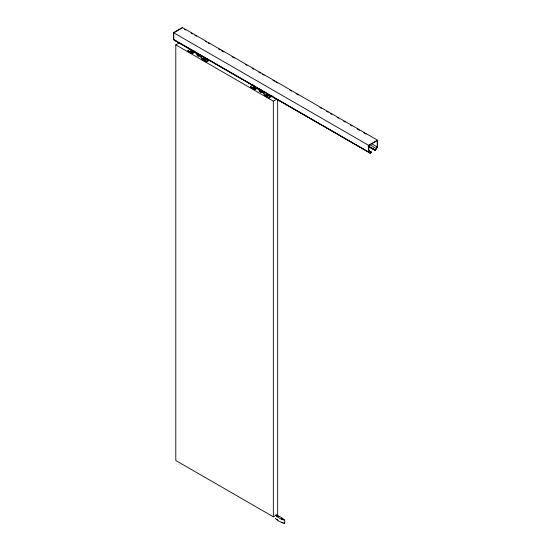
<?xml version="1.0" encoding="UTF-8"?>
<svg xmlns="http://www.w3.org/2000/svg" width="551" height="551" viewBox="0 0 551 551"><rect width="100%" height="100%" fill="white"/><g stroke="black" fill="none" stroke-linecap="round" stroke-linejoin="round"><path stroke-width="0.83" d="M197.506 55.004L197.458 55.231A1.508 0.875 0 0 0 198.98 56.092L199.372 56.064A1.508 0.875 0 0 0 200.282 55.651M259.941 91.301L259.955 91.239A1.508 0.875 0 0 0 261.463 92.169L261.849 92.134A1.508 0.875 0 0 0 262.765 91.721M368.24 150.251L371.216 151.966L370.623 153.316L174.309 40.306L173.517 39.424L173.517 32.681L182.402 27.55L377.483 140.181L377.483 146.924L375.376 150.568L374.894 149.844L368.192 145.981M281.582 522.038L282.401 522.382M284.488 520.02L282.987 519.827A25.174 14.533 0 0 1 275.424 515.247L275.886 514.978A25.174 14.533 0 0 1 283.834 519.345C285.315 520.13 285.335 524.862 282.987 523.071A25.174 14.533 0 0 1 275.424 518.484L275.796 518.202M284.474 523.305L283.827 522.582M368.681 146.311L375.383 150.175L377.249 146.952L377.249 140.581L368.833 145.443L368.833 151.807L370.63 152.93L371.216 151.966M277.346 519.324L277.194 519.745L277.835 519.875M182.167 27.956L173.751 32.812L173.751 39.183M277.663 99.538L277.663 514.31L273.337 516.81L175.797 460.498L175.797 44.858L179.399 42.778M195.874 52.421L195.874 53.233L194.42 52.393L191.893 53.633L187.932 51.346L187.932 50.534L190.109 49.28M187.932 50.534L191.617 52.662L194.517 50.988M191.893 53.633L194.792 51.959M200.192 54.921L202.72 59.074L204.896 57.821M202.72 59.074L206.405 61.202L208.581 59.949M198.463 53.922L198.463 54.728L199.917 55.568L202.444 59.728L206.405 62.015L209.304 60.334M258.35 88.497L258.35 89.303L256.897 88.463L254.369 89.703L250.409 87.416L250.409 86.61L253.308 84.937M250.409 86.61L254.094 88.739L256.27 87.478M254.369 89.703L256.546 88.449M262.675 90.991L265.203 95.151L267.373 93.89M265.203 95.151L268.888 97.272L271.064 96.019M260.947 89.992L260.947 90.805L262.4 91.638L264.928 95.798L268.888 98.085L272.511 95.991M175.797 44.858L273.337 101.17L276.939 99.09M173.517 32.681L368.598 145.306L377.483 140.181M191.617 52.662L194.145 51.422M254.094 88.739L256.621 87.499M197.83 55.844L197.83 54.225L196.659 53.075L196.659 54.694L197.83 55.844L200.144 55.83M262.62 91.907L260.306 91.914L259.135 90.763L259.135 89.145L260.306 90.295L261.491 90.288M174.309 40.306L175.542 40.684M184.399 29.244L185.887 30.105M191.101 33.115L192.588 33.976M194.827 35.264L196.314 36.125M205.248 41.284L206.735 42.138M208.23 42.999L209.717 43.86M218.651 49.018L220.138 49.879M221.633 50.74L223.864 52.028M232.054 56.76L234.285 58.048M245.457 64.495L246.944 65.355M252.158 68.365L253.646 69.226M258.86 72.229L260.347 73.09M262.579 74.385L264.074 75.239M273.007 80.398L274.494 81.259M275.982 82.12L277.477 82.981M289.385 89.854L291.624 91.149M296.087 93.725L298.325 95.013M319.917 107.479L321.405 108.34M326.619 111.35L328.107 112.211M330.338 113.499L331.826 114.36M337.04 117.37L338.528 118.231M343.741 121.241L345.229 122.102M350.443 125.111L351.931 125.965M357.144 128.975L359.376 130.263M363.846 132.846L366.078 134.134M371.291 143.508L377.249 146.952M369.79 144.768L376.491 148.632M368.089 146.304L374.79 150.175M368.674 146.704L375.376 150.568M368.33 150.464L371.312 152.186M368.399 151.642L370.63 152.93M173.517 39.424L368.598 152.055L369.39 152.937M174.474 40.023L188.201 47.992M188.621 48.185L216.915 64.522M217.239 64.756L227.343 70.542M227.666 70.776L255.96 87.113M256.38 87.306L279.784 100.867M280.204 101.067L284.674 103.643M284.998 103.877L323.712 126.234M324.14 126.427L352.433 142.764M352.75 142.998L370.623 153.316M374.894 149.844L375.383 150.175M368.598 145.306L368.598 152.055M273.337 101.17L273.337 516.81M268.888 97.272L268.888 98.085M260.306 90.295L260.306 91.914M206.405 61.202L206.405 62.015M254.782 86.28A0.992 0.572 0 0 1 253.481 86.328A0.992 0.572 0 0 1 253.226 85.584M270.947 95.612A0.992 0.572 0 0 1 269.756 95.702A0.992 0.572 0 0 1 269.294 95.061M253.226 86.397A0.992 0.572 0 0 1 254.342 86.128M253.136 88.077A0.992 0.572 0 0 1 253.97 87.657A0.992 0.572 0 0 1 254.955 87.94M266.939 96.418A0.992 0.572 0 0 1 266.732 95.516A0.992 0.572 0 0 1 267.18 94.558A0.992 0.572 0 0 1 268.392 95.261A0.992 0.572 0 0 1 266.732 95.516A0.992 0.572 0 0 1 268.296 95.64M271.209 96.163A0.992 0.572 0 0 1 270.748 96.515M269.294 96.163A0.992 0.572 0 0 1 270.252 95.44M192.099 50.293A0.992 0.572 0 0 1 190.818 50.148A0.992 0.572 0 0 1 190.901 49.397M208.629 59.418A0.992 0.572 0 0 1 207.066 59.536A0.992 0.572 0 0 1 207.272 58.64M191.362 52.703A0.992 0.572 0 0 1 191.121 52.648M190.66 52.001A0.992 0.572 0 0 1 191.617 51.58A0.992 0.572 0 0 1 192.575 52.001M204.696 60.403A0.992 0.572 0 0 1 204.462 60.348M203.966 59.852A0.992 0.572 0 0 1 204.958 59.281A0.992 0.572 0 0 1 205.95 59.852M208.471 60.348A0.992 0.572 0 0 1 208.023 60.5M206.811 59.797A0.992 0.572 0 0 1 207.513 59.391M277.167 516.253C277.924 517.589 278.896 515.144 277.167 516.253M281.582 518.794C282.339 520.137 283.31 517.692 281.582 518.794M253.398 87.816A0.992 0.572 0 0 0 255.058 87.561A0.992 0.572 0 0 0 253.839 86.858A0.992 0.572 0 0 0 253.398 87.816M204.256 59.446A0.992 0.572 0 0 0 205.916 59.191A0.992 0.572 0 0 0 204.696 58.489A0.992 0.572 0 0 0 204.256 59.446M190.915 51.746A0.992 0.572 0 0 0 192.575 51.491A0.992 0.572 0 0 0 191.362 50.788A0.992 0.572 0 0 0 190.915 51.746"/></g></svg>
